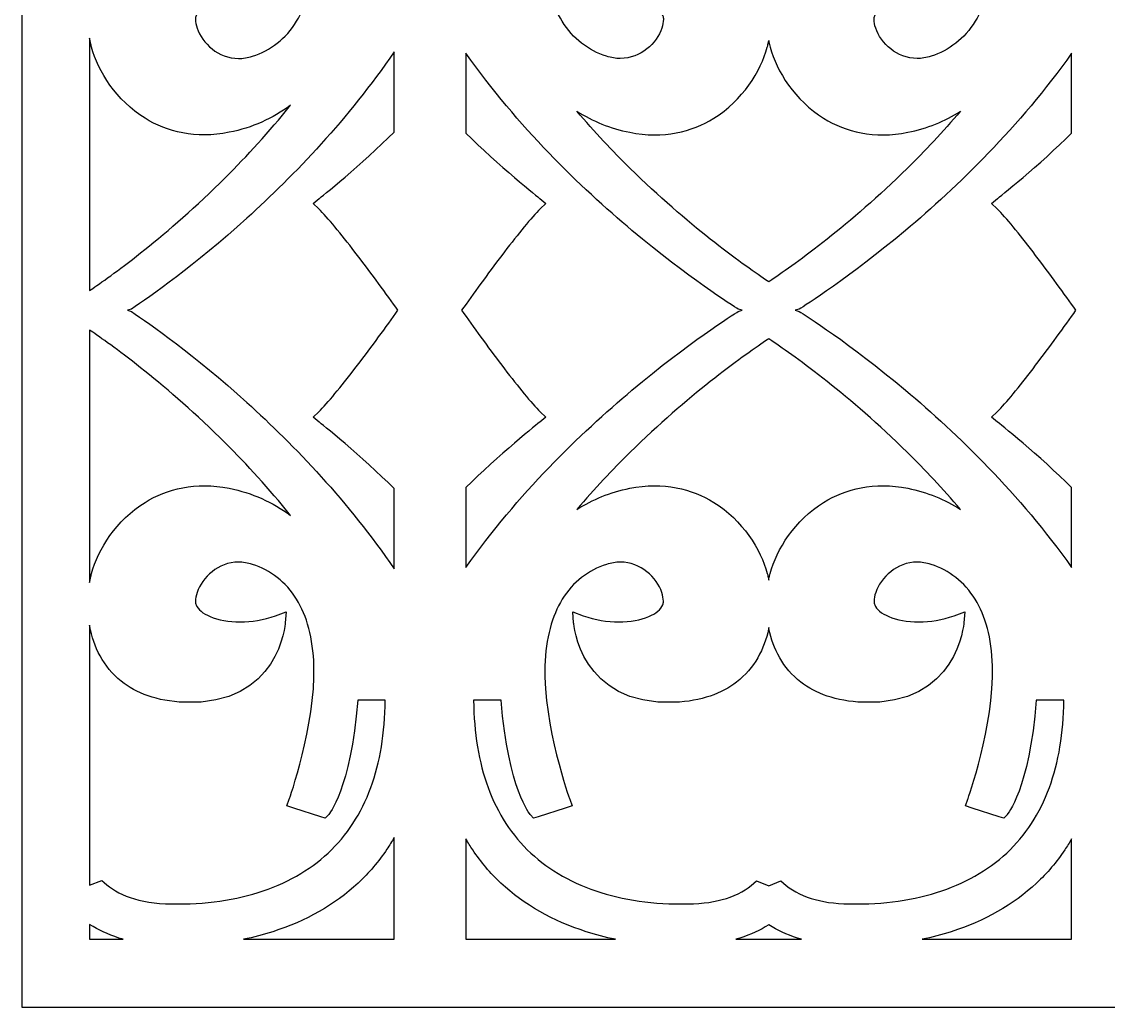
# Model space of a CAD drawing. Header units: centimetres. Extents: x -14.41 to -8.07, y -6.5 to 3.01.
# Drawn here: x -14.413 to -11.241, y -6.5 to -3.624 of the extents above; entities that cross this region are included whole.
import ezdxf

# ---------------------------------------------------------------- set-up
doc = ezdxf.new("R2010")
doc.units = ezdxf.units.CM
doc.header["$MEASUREMENT"] = 0
doc.layers.add('layer 1', color=7, linetype='Continuous')

msp = doc.modelspace()

# ---------------------------------------------------------------- linework, layer by layer
at = {"layer": 'layer 1', "color": 250}
for points, knots in [([(-14.41271, 3.01416), (-14.41271, 3.01416), (-8.07026, 3.01416), (-8.07026, 3.01416), (-8.07026, 3.01416), (-8.07026, 3.01416), (-8.07026, -6.49951), (-8.07026, -6.49951), (-8.07026, -6.49951), (-8.07026, -6.49951), (-14.41271, -6.49951), (-14.41271, -6.49951), (-14.41271, -6.49951), (-14.41271, -6.49951), (-14.41271, 3.01416), (-14.41271, 3.01416)], [0, 0, 0, 0, 0.2, 0.2, 0.2, 0.2, 0.4, 0.4, 0.4, 0.4, 0.6, 0.6, 0.6, 0.6, 1, 1, 1, 1]), ([(-14.21451, -2.78904), (-14.21451, -2.78904), (-14.17853, -2.80317), (-14.17853, -2.80317), (-14.17853, -2.80317), (-14.16089, -2.78557), (-14.13796, -2.76954), (-14.10815, -2.75744), (-14.10815, -2.75744), (-14.0777, -2.74507), (-14.03999, -2.73678), (-13.99327, -2.73495), (-13.99327, -2.73495), (-13.99327, -2.73495), (-13.99336, -2.73495), (-13.99336, -2.73495), (-13.99336, -2.73495), (-13.89478, -2.73123), (-13.80322, -2.74263), (-13.72261, -2.76789), (-13.72261, -2.76789), (-13.64262, -2.79296), (-13.57327, -2.8317), (-13.51847, -2.88287), (-13.51847, -2.88287), (-13.46332, -2.9343), (-13.42172, -2.99816), (-13.39386, -3.07395), (-13.39386, -3.07395), (-13.36679, -3.14761), (-13.35266, -3.23265), (-13.35162, -3.32861), (-13.35162, -3.32861), (-13.35162, -3.32861), (-13.43203, -3.32861), (-13.43203, -3.32861), (-13.43203, -3.32861), (-13.45276, -3.06745), (-13.51737, -2.99495), (-13.51756, -2.99473), (-13.51756, -2.99473), (-13.51756, -2.99473), (-13.52671, -2.98412), (-13.52671, -2.98412), (-13.52671, -2.98412), (-13.52671, -2.98412), (-13.54018, -2.98846), (-13.54018, -2.98846), (-13.54018, -2.98846), (-13.54018, -2.98846), (-13.61883, -3.01383), (-13.61883, -3.01383), (-13.61883, -3.01383), (-13.61883, -3.01383), (-13.63903, -3.02034), (-13.63903, -3.02034), (-13.63903, -3.02034), (-13.63903, -3.02034), (-13.6321, -3.03972), (-13.6321, -3.03972), (-13.6321, -3.03972), (-13.63188, -3.04034), (-13.55471, -3.25468), (-13.55986, -3.42871), (-13.55986, -3.42871), (-13.56228, -3.51034), (-13.58054, -3.57473), (-13.6103, -3.62309), (-13.6103, -3.62309), (-13.64189, -3.67441), (-13.6867, -3.70791), (-13.7393, -3.72491), (-13.7393, -3.72491), (-13.7534, -3.72947), (-13.76692, -3.73152), (-13.77974, -3.73152), (-13.77974, -3.73152), (-13.80972, -3.73152), (-13.83617, -3.72029), (-13.85699, -3.70374), (-13.85699, -3.70374), (-13.87816, -3.68689), (-13.89351, -3.66472), (-13.90092, -3.64316), (-13.90092, -3.64316), (-13.90404, -3.63411), (-13.90569, -3.6253), (-13.90569, -3.61724), (-13.90569, -3.61724), (-13.90569, -3.61358), (-13.90504, -3.61015), (-13.90381, -3.60698), (-13.90381, -3.60698), (-13.89866, -3.59367), (-13.88388, -3.58184), (-13.86287, -3.57291), (-13.86287, -3.57291), (-13.83934, -3.56291), (-13.8088, -3.55712), (-13.77507, -3.55712), (-13.77507, -3.55712), (-13.74209, -3.55712), (-13.70654, -3.56267), (-13.67197, -3.57523), (-13.67197, -3.57523), (-13.67197, -3.57523), (-13.64108, -3.58646), (-13.64108, -3.58646), (-13.64108, -3.58646), (-13.64108, -3.58646), (-13.6437, -3.55466), (-13.6437, -3.55466), (-13.6437, -3.55466), (-13.64376, -3.55396), (-13.66082, -3.31162), (-13.93794, -3.32264), (-13.93794, -3.32264), (-14.01878, -3.32582), (-14.07864, -3.34925), (-14.12208, -3.38394), (-14.12208, -3.38394), (-14.17521, -3.42635), (-14.20293, -3.48503), (-14.2141, -3.54406), (-14.2141, -3.54406), (-14.2141, -3.54406), (-14.21451, -3.54771), (-14.21451, -3.54771), (-14.21451, -3.54771), (-14.21451, -3.54771), (-14.21451, -2.78904), (-14.21451, -2.78904)], [0, 0, 0, 0, 0.0294118, 0.0294118, 0.0294118, 0.0294118, 0.0588235, 0.0588235, 0.0588235, 0.0588235, 0.0882353, 0.0882353, 0.0882353, 0.0882353, 0.1176471, 0.1176471, 0.1176471, 0.1176471, 0.1470588, 0.1470588, 0.1470588, 0.1470588, 0.1764706, 0.1764706, 0.1764706, 0.1764706, 0.2058824, 0.2058824, 0.2058824, 0.2058824, 0.2352941, 0.2352941, 0.2352941, 0.2352941, 0.2647059, 0.2647059, 0.2647059, 0.2647059, 0.2941176, 0.2941176, 0.2941176, 0.2941176, 0.3235294, 0.3235294, 0.3235294, 0.3235294, 0.3529412, 0.3529412, 0.3529412, 0.3529412, 0.3823529, 0.3823529, 0.3823529, 0.3823529, 0.4117647, 0.4117647, 0.4117647, 0.4117647, 0.4411765, 0.4411765, 0.4411765, 0.4411765, 0.4705882, 0.4705882, 0.4705882, 0.4705882, 0.5, 0.5, 0.5, 0.5, 0.5294118, 0.5294118, 0.5294118, 0.5294118, 0.5588235, 0.5588235, 0.5588235, 0.5588235, 0.5882353, 0.5882353, 0.5882353, 0.5882353, 0.6176471, 0.6176471, 0.6176471, 0.6176471, 0.6470588, 0.6470588, 0.6470588, 0.6470588, 0.6764706, 0.6764706, 0.6764706, 0.6764706, 0.7058824, 0.7058824, 0.7058824, 0.7058824, 0.7352941, 0.7352941, 0.7352941, 0.7352941, 0.7647059, 0.7647059, 0.7647059, 0.7647059, 0.7941176, 0.7941176, 0.7941176, 0.7941176, 0.8235294, 0.8235294, 0.8235294, 0.8235294, 0.8529412, 0.8529412, 0.8529412, 0.8529412, 0.8823529, 0.8823529, 0.8823529, 0.8823529, 0.9117647, 0.9117647, 0.9117647, 0.9117647, 0.9411765, 0.9411765, 0.9411765, 0.9411765, 1, 1, 1, 1]), ([(-12.19668, -2.80164), (-12.19668, -2.80164), (-12.23249, -2.78733), (-12.23249, -2.78733), (-12.23249, -2.78733), (-12.23249, -2.78733), (-12.2683, -2.80164), (-12.2683, -2.80164), (-12.2683, -2.80164), (-12.28731, -2.7831), (-12.31228, -2.76642), (-12.34507, -2.75435), (-12.34507, -2.75435), (-12.374, -2.7437), (-12.40913, -2.73662), (-12.45178, -2.73495), (-12.45178, -2.73495), (-12.45178, -2.73495), (-12.4517, -2.73495), (-12.4517, -2.73495), (-12.4517, -2.73495), (-12.55027, -2.73123), (-12.64184, -2.74262), (-12.72251, -2.76789), (-12.72251, -2.76789), (-12.80258, -2.79296), (-12.87205, -2.8317), (-12.92703, -2.88287), (-12.92703, -2.88287), (-12.98213, -2.93433), (-13.02374, -2.99824), (-13.05162, -3.0741), (-13.05162, -3.0741), (-13.07868, -3.14773), (-13.09284, -3.23272), (-13.09388, -3.32861), (-13.09388, -3.32861), (-13.09388, -3.32861), (-13.01348, -3.32861), (-13.01348, -3.32861), (-13.01348, -3.32861), (-12.99278, -3.06742), (-12.92813, -2.99495), (-12.92794, -2.99473), (-12.92794, -2.99473), (-12.92794, -2.99473), (-12.91879, -2.98412), (-12.91879, -2.98412), (-12.91879, -2.98412), (-12.91879, -2.98412), (-12.90532, -2.98846), (-12.90532, -2.98846), (-12.90532, -2.98846), (-12.90532, -2.98846), (-12.82667, -3.01383), (-12.82667, -3.01383), (-12.82667, -3.01383), (-12.82667, -3.01383), (-12.80647, -3.02034), (-12.80647, -3.02034), (-12.80647, -3.02034), (-12.80647, -3.02034), (-12.8134, -3.03972), (-12.8134, -3.03972), (-12.8134, -3.03972), (-12.81362, -3.04034), (-12.89079, -3.25468), (-12.88564, -3.42871), (-12.88564, -3.42871), (-12.88322, -3.51034), (-12.86496, -3.57473), (-12.8352, -3.62309), (-12.8352, -3.62309), (-12.80361, -3.67441), (-12.7588, -3.70791), (-12.7062, -3.72491), (-12.7062, -3.72491), (-12.69211, -3.72947), (-12.67859, -3.73152), (-12.66579, -3.73152), (-12.66579, -3.73152), (-12.63583, -3.73152), (-12.60939, -3.7203), (-12.58858, -3.70375), (-12.58858, -3.70375), (-12.56741, -3.68691), (-12.55206, -3.66474), (-12.54465, -3.64318), (-12.54465, -3.64318), (-12.54153, -3.63411), (-12.53988, -3.6253), (-12.53988, -3.61724), (-12.53988, -3.61724), (-12.53988, -3.61358), (-12.54053, -3.61015), (-12.54175, -3.60698), (-12.54175, -3.60698), (-12.5469, -3.59367), (-12.56169, -3.58184), (-12.58269, -3.57291), (-12.58269, -3.57291), (-12.60623, -3.56291), (-12.63676, -3.55712), (-12.67049, -3.55712), (-12.67049, -3.55712), (-12.70347, -3.55712), (-12.73903, -3.56267), (-12.77359, -3.57523), (-12.77359, -3.57523), (-12.77359, -3.57523), (-12.80448, -3.58646), (-12.80448, -3.58646), (-12.80448, -3.58646), (-12.80448, -3.58646), (-12.80186, -3.55466), (-12.80186, -3.55466), (-12.80186, -3.55466), (-12.8018, -3.55396), (-12.78475, -3.31162), (-12.50756, -3.32264), (-12.50756, -3.32264), (-12.42838, -3.32576), (-12.36934, -3.34824), (-12.32618, -3.38168), (-12.32618, -3.38168), (-12.27366, -3.42235), (-12.2453, -3.47882), (-12.23298, -3.5363), (-12.23298, -3.5363), (-12.23298, -3.5363), (-12.23249, -3.54044), (-12.23249, -3.54044), (-12.23249, -3.54044), (-12.23249, -3.54044), (-12.232, -3.5363), (-12.232, -3.5363), (-12.232, -3.5363), (-12.21968, -3.47882), (-12.19132, -3.42235), (-12.13881, -3.38168), (-12.13881, -3.38168), (-12.09564, -3.34824), (-12.03661, -3.32576), (-11.95742, -3.32264), (-11.95742, -3.32264), (-11.68023, -3.31162), (-11.66318, -3.55396), (-11.66312, -3.55466), (-11.66312, -3.55466), (-11.66312, -3.55466), (-11.6605, -3.58646), (-11.6605, -3.58646), (-11.6605, -3.58646), (-11.6605, -3.58646), (-11.6914, -3.57523), (-11.6914, -3.57523), (-11.6914, -3.57523), (-11.72596, -3.56267), (-11.76152, -3.55712), (-11.79449, -3.55712), (-11.79449, -3.55712), (-11.82822, -3.55712), (-11.85876, -3.56291), (-11.88229, -3.57291), (-11.88229, -3.57291), (-11.9033, -3.58184), (-11.91808, -3.59367), (-11.92323, -3.60698), (-11.92323, -3.60698), (-11.92446, -3.61015), (-11.92511, -3.61358), (-11.92511, -3.61724), (-11.92511, -3.61724), (-11.92511, -3.6253), (-11.92346, -3.63411), (-11.92034, -3.64318), (-11.92034, -3.64318), (-11.91292, -3.66474), (-11.89757, -3.68691), (-11.87641, -3.70375), (-11.87641, -3.70375), (-11.8556, -3.7203), (-11.82916, -3.73152), (-11.7992, -3.73152), (-11.7992, -3.73152), (-11.78639, -3.73152), (-11.77287, -3.72947), (-11.75878, -3.72491), (-11.75878, -3.72491), (-11.70618, -3.70791), (-11.66138, -3.67441), (-11.62979, -3.62309), (-11.62979, -3.62309), (-11.60002, -3.57473), (-11.58176, -3.51034), (-11.57935, -3.42871), (-11.57935, -3.42871), (-11.5742, -3.25468), (-11.65137, -3.04034), (-11.65159, -3.03972), (-11.65159, -3.03972), (-11.65159, -3.03972), (-11.65851, -3.02034), (-11.65851, -3.02034), (-11.65851, -3.02034), (-11.65851, -3.02034), (-11.63831, -3.01383), (-11.63831, -3.01383), (-11.63831, -3.01383), (-11.63831, -3.01383), (-11.55966, -2.98846), (-11.55966, -2.98846), (-11.55966, -2.98846), (-11.55966, -2.98846), (-11.5462, -2.98412), (-11.5462, -2.98412), (-11.5462, -2.98412), (-11.5462, -2.98412), (-11.53705, -2.99473), (-11.53705, -2.99473), (-11.53705, -2.99473), (-11.53686, -2.99495), (-11.4722, -3.06742), (-11.45151, -3.32861), (-11.45151, -3.32861), (-11.45151, -3.32861), (-11.3711, -3.32861), (-11.3711, -3.32861), (-11.3711, -3.32861), (-11.37214, -3.23272), (-11.3863, -3.14773), (-11.41336, -3.0741), (-11.41336, -3.0741), (-11.44124, -2.99824), (-11.48286, -2.93433), (-11.53795, -2.88287), (-11.53795, -2.88287), (-11.59293, -2.8317), (-11.6624, -2.79296), (-11.74248, -2.76789), (-11.74248, -2.76789), (-11.82314, -2.74262), (-11.91472, -2.73123), (-12.01328, -2.73495), (-12.01328, -2.73495), (-12.01328, -2.73495), (-12.0132, -2.73495), (-12.0132, -2.73495), (-12.0132, -2.73495), (-12.05585, -2.73662), (-12.09098, -2.7437), (-12.11992, -2.75435), (-12.11992, -2.75435), (-12.1527, -2.76642), (-12.17767, -2.7831), (-12.19668, -2.80164)], [0, 0, 0, 0, 0.0153846, 0.0153846, 0.0153846, 0.0153846, 0.0307692, 0.0307692, 0.0307692, 0.0307692, 0.0461538, 0.0461538, 0.0461538, 0.0461538, 0.0615385, 0.0615385, 0.0615385, 0.0615385, 0.0769231, 0.0769231, 0.0769231, 0.0769231, 0.0923077, 0.0923077, 0.0923077, 0.0923077, 0.1076923, 0.1076923, 0.1076923, 0.1076923, 0.1230769, 0.1230769, 0.1230769, 0.1230769, 0.1384615, 0.1384615, 0.1384615, 0.1384615, 0.1538462, 0.1538462, 0.1538462, 0.1538462, 0.1692308, 0.1692308, 0.1692308, 0.1692308, 0.1846154, 0.1846154, 0.1846154, 0.1846154, 0.2, 0.2, 0.2, 0.2, 0.2153846, 0.2153846, 0.2153846, 0.2153846, 0.2307692, 0.2307692, 0.2307692, 0.2307692, 0.2461538, 0.2461538, 0.2461538, 0.2461538, 0.2615385, 0.2615385, 0.2615385, 0.2615385, 0.2769231, 0.2769231, 0.2769231, 0.2769231, 0.2923077, 0.2923077, 0.2923077, 0.2923077, 0.3076923, 0.3076923, 0.3076923, 0.3076923, 0.3230769, 0.3230769, 0.3230769, 0.3230769, 0.3384615, 0.3384615, 0.3384615, 0.3384615, 0.3538462, 0.3538462, 0.3538462, 0.3538462, 0.3692308, 0.3692308, 0.3692308, 0.3692308, 0.3846154, 0.3846154, 0.3846154, 0.3846154, 0.4, 0.4, 0.4, 0.4, 0.4153846, 0.4153846, 0.4153846, 0.4153846, 0.4307692, 0.4307692, 0.4307692, 0.4307692, 0.4461538, 0.4461538, 0.4461538, 0.4461538, 0.4615385, 0.4615385, 0.4615385, 0.4615385, 0.4769231, 0.4769231, 0.4769231, 0.4769231, 0.4923077, 0.4923077, 0.4923077, 0.4923077, 0.5076923, 0.5076923, 0.5076923, 0.5076923, 0.5230769, 0.5230769, 0.5230769, 0.5230769, 0.5384615, 0.5384615, 0.5384615, 0.5384615, 0.5538462, 0.5538462, 0.5538462, 0.5538462, 0.5692308, 0.5692308, 0.5692308, 0.5692308, 0.5846154, 0.5846154, 0.5846154, 0.5846154, 0.6, 0.6, 0.6, 0.6, 0.6153846, 0.6153846, 0.6153846, 0.6153846, 0.6307692, 0.6307692, 0.6307692, 0.6307692, 0.6461538, 0.6461538, 0.6461538, 0.6461538, 0.6615385, 0.6615385, 0.6615385, 0.6615385, 0.6769231, 0.6769231, 0.6769231, 0.6769231, 0.6923077, 0.6923077, 0.6923077, 0.6923077, 0.7076923, 0.7076923, 0.7076923, 0.7076923, 0.7230769, 0.7230769, 0.7230769, 0.7230769, 0.7384615, 0.7384615, 0.7384615, 0.7384615, 0.7538462, 0.7538462, 0.7538462, 0.7538462, 0.7692308, 0.7692308, 0.7692308, 0.7692308, 0.7846154, 0.7846154, 0.7846154, 0.7846154, 0.8, 0.8, 0.8, 0.8, 0.8153846, 0.8153846, 0.8153846, 0.8153846, 0.8307692, 0.8307692, 0.8307692, 0.8307692, 0.8461538, 0.8461538, 0.8461538, 0.8461538, 0.8615385, 0.8615385, 0.8615385, 0.8615385, 0.8769231, 0.8769231, 0.8769231, 0.8769231, 0.8923077, 0.8923077, 0.8923077, 0.8923077, 0.9076923, 0.9076923, 0.9076923, 0.9076923, 0.9230769, 0.9230769, 0.9230769, 0.9230769, 0.9384615, 0.9384615, 0.9384615, 0.9384615, 0.9538462, 0.9538462, 0.9538462, 0.9538462, 0.9692308, 0.9692308, 0.9692308, 0.9692308, 1, 1, 1, 1]), ([(-14.21451, -3.67185), (-14.21451, -3.67185), (-14.2141, -3.67543), (-14.2141, -3.67543), (-14.2141, -3.67543), (-14.21314, -3.68055), (-14.21235, -3.68445), (-14.21174, -3.68715), (-14.21174, -3.68715), (-14.21104, -3.69024), (-14.21009, -3.69403), (-14.20889, -3.6985), (-14.20889, -3.6985), (-14.18994, -3.76893), (-14.1366, -3.85375), (-14.05272, -3.90568), (-14.05272, -3.90568), (-13.98817, -3.94565), (-13.90572, -3.96642), (-13.80715, -3.94688), (-13.80715, -3.94688), (-13.74024, -3.93362), (-13.68013, -3.90655), (-13.62851, -3.86805), (-13.62851, -3.86805), (-13.6907, -3.94569), (-13.75542, -4.01629), (-13.81838, -4.07909), (-13.81838, -4.07909), (-13.98831, -4.2486), (-14.14538, -4.36122), (-14.20558, -4.40218), (-14.20558, -4.40218), (-14.20558, -4.40218), (-14.21451, -4.40827), (-14.21451, -4.40827), (-14.21451, -4.40827), (-14.21451, -4.40827), (-14.21451, -3.67185), (-14.21451, -3.67185)], [0, 0, 0, 0, 0.0909091, 0.0909091, 0.0909091, 0.0909091, 0.1818182, 0.1818182, 0.1818182, 0.1818182, 0.2727273, 0.2727273, 0.2727273, 0.2727273, 0.3636364, 0.3636364, 0.3636364, 0.3636364, 0.4545455, 0.4545455, 0.4545455, 0.4545455, 0.5454545, 0.5454545, 0.5454545, 0.5454545, 0.6363636, 0.6363636, 0.6363636, 0.6363636, 0.7272727, 0.7272727, 0.7272727, 0.7272727, 0.8181818, 0.8181818, 0.8181818, 0.8181818, 1, 1, 1, 1]), ([(-12.23249, -4.38315), (-12.23249, -4.38315), (-12.22348, -4.37708), (-12.22348, -4.37708), (-12.22348, -4.37708), (-12.15284, -4.32953), (-11.99537, -4.21683), (-11.82815, -4.05213), (-11.82815, -4.05213), (-11.77657, -4.00133), (-11.72405, -3.94558), (-11.67285, -3.88527), (-11.67285, -3.88527), (-11.71858, -3.91468), (-11.77017, -3.93569), (-11.82663, -3.94688), (-11.82663, -3.94688), (-11.92534, -3.96641), (-12.00777, -3.94566), (-12.07227, -3.90572), (-12.07227, -3.90572), (-12.15615, -3.85378), (-12.20936, -3.76895), (-12.22831, -3.6985), (-12.22831, -3.6985), (-12.22912, -3.69549), (-12.22976, -3.69297), (-12.23027, -3.69087), (-12.23027, -3.69087), (-12.23072, -3.68898), (-12.2313, -3.68638), (-12.232, -3.68309), (-12.232, -3.68309), (-12.232, -3.68309), (-12.23249, -3.67904), (-12.23249, -3.67904), (-12.23249, -3.67904), (-12.23249, -3.67904), (-12.23298, -3.68309), (-12.23298, -3.68309), (-12.23298, -3.68309), (-12.23368, -3.68638), (-12.23427, -3.68898), (-12.23472, -3.69087), (-12.23472, -3.69087), (-12.23522, -3.69297), (-12.23587, -3.69549), (-12.23668, -3.6985), (-12.23668, -3.6985), (-12.25563, -3.76895), (-12.30884, -3.85378), (-12.39271, -3.90572), (-12.39271, -3.90572), (-12.45721, -3.94566), (-12.53964, -3.96641), (-12.63835, -3.94688), (-12.63835, -3.94688), (-12.69481, -3.93569), (-12.74641, -3.91468), (-12.79213, -3.88527), (-12.79213, -3.88527), (-12.74093, -3.94558), (-12.68842, -4.00133), (-12.63684, -4.05213), (-12.63684, -4.05213), (-12.46962, -4.21683), (-12.31215, -4.32953), (-12.24151, -4.37708), (-12.24151, -4.37708), (-12.24151, -4.37708), (-12.23249, -4.38315), (-12.23249, -4.38315)], [0, 0, 0, 0, 0.0526316, 0.0526316, 0.0526316, 0.0526316, 0.1052632, 0.1052632, 0.1052632, 0.1052632, 0.1578947, 0.1578947, 0.1578947, 0.1578947, 0.2105263, 0.2105263, 0.2105263, 0.2105263, 0.2631579, 0.2631579, 0.2631579, 0.2631579, 0.3157895, 0.3157895, 0.3157895, 0.3157895, 0.3684211, 0.3684211, 0.3684211, 0.3684211, 0.4210526, 0.4210526, 0.4210526, 0.4210526, 0.4736842, 0.4736842, 0.4736842, 0.4736842, 0.5263158, 0.5263158, 0.5263158, 0.5263158, 0.5789474, 0.5789474, 0.5789474, 0.5789474, 0.6315789, 0.6315789, 0.6315789, 0.6315789, 0.6842105, 0.6842105, 0.6842105, 0.6842105, 0.7368421, 0.7368421, 0.7368421, 0.7368421, 0.7894737, 0.7894737, 0.7894737, 0.7894737, 0.8421053, 0.8421053, 0.8421053, 0.8421053, 0.8947368, 0.8947368, 0.8947368, 0.8947368, 1, 1, 1, 1]), ([(-14.10393, -4.46622), (-14.10393, -4.46622), (-14.09205, -4.46256), (-14.09205, -4.46256), (-14.09205, -4.46256), (-14.03926, -4.42711), (-13.90815, -4.33518), (-13.75545, -4.19714), (-13.75545, -4.19714), (-13.61636, -4.07141), (-13.45908, -3.90722), (-13.32602, -3.71209), (-13.32602, -3.71209), (-13.32602, -3.71209), (-13.32602, -3.94615), (-13.32602, -3.94615), (-13.32602, -3.94615), (-13.41675, -4.03795), (-13.54401, -4.13984), (-13.54439, -4.14014), (-13.54439, -4.14014), (-13.54439, -4.14014), (-13.56188, -4.1542), (-13.56188, -4.1542), (-13.56188, -4.1542), (-13.56188, -4.1542), (-13.54602, -4.16992), (-13.54602, -4.16992), (-13.54602, -4.16992), (-13.51947, -4.19625), (-13.48107, -4.24327), (-13.4404, -4.29607), (-13.4404, -4.29607), (-13.39947, -4.34921), (-13.35649, -4.40793), (-13.32088, -4.45748), (-13.32088, -4.45748), (-13.32088, -4.45748), (-13.3146, -4.46622), (-13.3146, -4.46622), (-13.3146, -4.46622), (-13.3146, -4.46622), (-13.32088, -4.47496), (-13.32088, -4.47496), (-13.32088, -4.47496), (-13.35649, -4.52451), (-13.39947, -4.58323), (-13.4404, -4.63636), (-13.4404, -4.63636), (-13.48107, -4.68917), (-13.51947, -4.73618), (-13.54602, -4.76251), (-13.54602, -4.76251), (-13.54602, -4.76251), (-13.56188, -4.77824), (-13.56188, -4.77824), (-13.56188, -4.77824), (-13.56188, -4.77824), (-13.54439, -4.79229), (-13.54439, -4.79229), (-13.54439, -4.79229), (-13.54401, -4.79259), (-13.41675, -4.89448), (-13.32602, -4.98628), (-13.32602, -4.98628), (-13.32602, -4.98628), (-13.32602, -5.22034), (-13.32602, -5.22034), (-13.32602, -5.22034), (-13.45908, -5.02521), (-13.61636, -4.86103), (-13.75545, -4.73529), (-13.75545, -4.73529), (-13.90815, -4.59725), (-14.03926, -4.50532), (-14.09205, -4.46987), (-14.09205, -4.46987), (-14.09205, -4.46987), (-14.10393, -4.46622), (-14.10393, -4.46622)], [0, 0, 0, 0, 0.047619, 0.047619, 0.047619, 0.047619, 0.0952381, 0.0952381, 0.0952381, 0.0952381, 0.1428571, 0.1428571, 0.1428571, 0.1428571, 0.1904762, 0.1904762, 0.1904762, 0.1904762, 0.2380952, 0.2380952, 0.2380952, 0.2380952, 0.2857143, 0.2857143, 0.2857143, 0.2857143, 0.3333333, 0.3333333, 0.3333333, 0.3333333, 0.3809524, 0.3809524, 0.3809524, 0.3809524, 0.4285714, 0.4285714, 0.4285714, 0.4285714, 0.4761905, 0.4761905, 0.4761905, 0.4761905, 0.5238095, 0.5238095, 0.5238095, 0.5238095, 0.5714286, 0.5714286, 0.5714286, 0.5714286, 0.6190476, 0.6190476, 0.6190476, 0.6190476, 0.6666667, 0.6666667, 0.6666667, 0.6666667, 0.7142857, 0.7142857, 0.7142857, 0.7142857, 0.7619048, 0.7619048, 0.7619048, 0.7619048, 0.8095238, 0.8095238, 0.8095238, 0.8095238, 0.8571429, 0.8571429, 0.8571429, 0.8571429, 0.9047619, 0.9047619, 0.9047619, 0.9047619, 1, 1, 1, 1]), ([(-13.1291, -4.46622), (-13.1291, -4.46622), (-13.12278, -4.4574), (-13.12278, -4.4574), (-13.12278, -4.4574), (-13.08722, -4.40775), (-13.04453, -4.34893), (-13.00393, -4.2958), (-13.00393, -4.2958), (-12.96369, -4.24314), (-12.92566, -4.19626), (-12.89912, -4.17), (-12.89912, -4.17), (-12.89912, -4.17), (-12.88313, -4.15419), (-12.88313, -4.15419), (-12.88313, -4.15419), (-12.88313, -4.15419), (-12.90067, -4.14014), (-12.90067, -4.14014), (-12.90067, -4.14014), (-12.90104, -4.13984), (-13.02629, -4.03979), (-13.11644, -3.94898), (-13.11644, -3.94898), (-13.11644, -3.94898), (-13.11644, -3.71616), (-13.11644, -3.71616), (-13.11644, -3.71616), (-12.96474, -3.93004), (-12.7832, -4.10583), (-12.63175, -4.23309), (-12.63175, -4.23309), (-12.4672, -4.37137), (-12.33803, -4.4525), (-12.3213, -4.46296), (-12.3213, -4.46296), (-12.3213, -4.46296), (-12.30999, -4.46622), (-12.30999, -4.46622), (-12.30999, -4.46622), (-12.30999, -4.46622), (-12.3213, -4.46947), (-12.3213, -4.46947), (-12.3213, -4.46947), (-12.33803, -4.47994), (-12.4672, -4.56107), (-12.63175, -4.69934), (-12.63175, -4.69934), (-12.7832, -4.82661), (-12.96474, -5.00239), (-13.11644, -5.21627), (-13.11644, -5.21627), (-13.11644, -5.21627), (-13.11644, -4.98345), (-13.11644, -4.98345), (-13.11644, -4.98345), (-13.02629, -4.89265), (-12.90104, -4.79259), (-12.90067, -4.79229), (-12.90067, -4.79229), (-12.90067, -4.79229), (-12.88313, -4.77824), (-12.88313, -4.77824), (-12.88313, -4.77824), (-12.88313, -4.77824), (-12.89912, -4.76243), (-12.89912, -4.76243), (-12.89912, -4.76243), (-12.92566, -4.73618), (-12.96369, -4.68929), (-13.00393, -4.63663), (-13.00393, -4.63663), (-13.04453, -4.58351), (-13.08722, -4.52468), (-13.12278, -4.47503), (-13.12278, -4.47503), (-13.12278, -4.47503), (-13.1291, -4.46622), (-13.1291, -4.46622)], [0, 0, 0, 0, 0.047619, 0.047619, 0.047619, 0.047619, 0.0952381, 0.0952381, 0.0952381, 0.0952381, 0.1428571, 0.1428571, 0.1428571, 0.1428571, 0.1904762, 0.1904762, 0.1904762, 0.1904762, 0.2380952, 0.2380952, 0.2380952, 0.2380952, 0.2857143, 0.2857143, 0.2857143, 0.2857143, 0.3333333, 0.3333333, 0.3333333, 0.3333333, 0.3809524, 0.3809524, 0.3809524, 0.3809524, 0.4285714, 0.4285714, 0.4285714, 0.4285714, 0.4761905, 0.4761905, 0.4761905, 0.4761905, 0.5238095, 0.5238095, 0.5238095, 0.5238095, 0.5714286, 0.5714286, 0.5714286, 0.5714286, 0.6190476, 0.6190476, 0.6190476, 0.6190476, 0.6666667, 0.6666667, 0.6666667, 0.6666667, 0.7142857, 0.7142857, 0.7142857, 0.7142857, 0.7619048, 0.7619048, 0.7619048, 0.7619048, 0.8095238, 0.8095238, 0.8095238, 0.8095238, 0.8571429, 0.8571429, 0.8571429, 0.8571429, 0.9047619, 0.9047619, 0.9047619, 0.9047619, 1, 1, 1, 1]), ([(-12.15499, -4.46622), (-12.15499, -4.46622), (-12.14369, -4.46296), (-12.14369, -4.46296), (-12.14369, -4.46296), (-12.12695, -4.4525), (-11.99778, -4.37137), (-11.83324, -4.23309), (-11.83324, -4.23309), (-11.68178, -4.10583), (-11.50025, -3.93004), (-11.34854, -3.71616), (-11.34854, -3.71616), (-11.34854, -3.71616), (-11.34854, -3.94898), (-11.34854, -3.94898), (-11.34854, -3.94898), (-11.4387, -4.03979), (-11.56394, -4.13984), (-11.56431, -4.14014), (-11.56431, -4.14014), (-11.56431, -4.14014), (-11.58186, -4.15419), (-11.58186, -4.15419), (-11.58186, -4.15419), (-11.58186, -4.15419), (-11.56587, -4.17), (-11.56587, -4.17), (-11.56587, -4.17), (-11.53933, -4.19626), (-11.5013, -4.24314), (-11.46106, -4.2958), (-11.46106, -4.2958), (-11.42046, -4.34893), (-11.37776, -4.40775), (-11.3422, -4.4574), (-11.3422, -4.4574), (-11.3422, -4.4574), (-11.33589, -4.46622), (-11.33589, -4.46622), (-11.33589, -4.46622), (-11.33589, -4.46622), (-11.3422, -4.47503), (-11.3422, -4.47503), (-11.3422, -4.47503), (-11.37776, -4.52468), (-11.42046, -4.58351), (-11.46106, -4.63663), (-11.46106, -4.63663), (-11.5013, -4.68929), (-11.53933, -4.73618), (-11.56587, -4.76243), (-11.56587, -4.76243), (-11.56587, -4.76243), (-11.58186, -4.77824), (-11.58186, -4.77824), (-11.58186, -4.77824), (-11.58186, -4.77824), (-11.56431, -4.79229), (-11.56431, -4.79229), (-11.56431, -4.79229), (-11.56394, -4.79259), (-11.4387, -4.89265), (-11.34854, -4.98345), (-11.34854, -4.98345), (-11.34854, -4.98345), (-11.34854, -5.21627), (-11.34854, -5.21627), (-11.34854, -5.21627), (-11.50025, -5.00239), (-11.68178, -4.82661), (-11.83324, -4.69934), (-11.83324, -4.69934), (-11.99778, -4.56107), (-12.12695, -4.47994), (-12.14369, -4.46947), (-12.14369, -4.46947), (-12.14369, -4.46947), (-12.15499, -4.46622), (-12.15499, -4.46622)], [0, 0, 0, 0, 0.047619, 0.047619, 0.047619, 0.047619, 0.0952381, 0.0952381, 0.0952381, 0.0952381, 0.1428571, 0.1428571, 0.1428571, 0.1428571, 0.1904762, 0.1904762, 0.1904762, 0.1904762, 0.2380952, 0.2380952, 0.2380952, 0.2380952, 0.2857143, 0.2857143, 0.2857143, 0.2857143, 0.3333333, 0.3333333, 0.3333333, 0.3333333, 0.3809524, 0.3809524, 0.3809524, 0.3809524, 0.4285714, 0.4285714, 0.4285714, 0.4285714, 0.4761905, 0.4761905, 0.4761905, 0.4761905, 0.5238095, 0.5238095, 0.5238095, 0.5238095, 0.5714286, 0.5714286, 0.5714286, 0.5714286, 0.6190476, 0.6190476, 0.6190476, 0.6190476, 0.6666667, 0.6666667, 0.6666667, 0.6666667, 0.7142857, 0.7142857, 0.7142857, 0.7142857, 0.7619048, 0.7619048, 0.7619048, 0.7619048, 0.8095238, 0.8095238, 0.8095238, 0.8095238, 0.8571429, 0.8571429, 0.8571429, 0.8571429, 0.9047619, 0.9047619, 0.9047619, 0.9047619, 1, 1, 1, 1]), ([(-14.21451, -4.52417), (-14.21451, -4.52417), (-14.20558, -4.53025), (-14.20558, -4.53025), (-14.20558, -4.53025), (-14.14538, -4.57121), (-13.98831, -4.68383), (-13.81838, -4.85334), (-13.81838, -4.85334), (-13.75542, -4.91615), (-13.6907, -4.98674), (-13.62851, -5.06438), (-13.62851, -5.06438), (-13.68013, -5.02588), (-13.74024, -4.99882), (-13.80715, -4.98555), (-13.80715, -4.98555), (-13.90572, -4.96601), (-13.98817, -4.98678), (-14.05272, -5.02675), (-14.05272, -5.02675), (-14.1366, -5.07869), (-14.18994, -5.1635), (-14.20889, -5.23393), (-14.20889, -5.23393), (-14.21009, -5.2384), (-14.21104, -5.24219), (-14.21174, -5.24528), (-14.21174, -5.24528), (-14.21235, -5.24798), (-14.21314, -5.25188), (-14.2141, -5.257), (-14.2141, -5.257), (-14.2141, -5.257), (-14.21451, -5.26058), (-14.21451, -5.26058), (-14.21451, -5.26058), (-14.21451, -5.26058), (-14.21451, -4.52417), (-14.21451, -4.52417)], [0, 0, 0, 0, 0.0909091, 0.0909091, 0.0909091, 0.0909091, 0.1818182, 0.1818182, 0.1818182, 0.1818182, 0.2727273, 0.2727273, 0.2727273, 0.2727273, 0.3636364, 0.3636364, 0.3636364, 0.3636364, 0.4545455, 0.4545455, 0.4545455, 0.4545455, 0.5454545, 0.5454545, 0.5454545, 0.5454545, 0.6363636, 0.6363636, 0.6363636, 0.6363636, 0.7272727, 0.7272727, 0.7272727, 0.7272727, 0.8181818, 0.8181818, 0.8181818, 0.8181818, 1, 1, 1, 1]), ([(-12.23249, -4.54929), (-12.23249, -4.54929), (-12.22348, -4.55535), (-12.22348, -4.55535), (-12.22348, -4.55535), (-12.15284, -4.6029), (-11.99537, -4.7156), (-11.82815, -4.8803), (-11.82815, -4.8803), (-11.77657, -4.9311), (-11.72405, -4.98685), (-11.67285, -5.04716), (-11.67285, -5.04716), (-11.71858, -5.01775), (-11.77017, -4.99674), (-11.82663, -4.98555), (-11.82663, -4.98555), (-11.92534, -4.96602), (-12.00777, -4.98678), (-12.07227, -5.02672), (-12.07227, -5.02672), (-12.15615, -5.07865), (-12.20936, -5.16349), (-12.22831, -5.23393), (-12.22831, -5.23393), (-12.22912, -5.23694), (-12.22976, -5.23946), (-12.23027, -5.24156), (-12.23027, -5.24156), (-12.23072, -5.24345), (-12.2313, -5.24606), (-12.232, -5.24934), (-12.232, -5.24934), (-12.232, -5.24934), (-12.23249, -5.25339), (-12.23249, -5.25339), (-12.23249, -5.25339), (-12.23249, -5.25339), (-12.23298, -5.24934), (-12.23298, -5.24934), (-12.23298, -5.24934), (-12.23368, -5.24606), (-12.23427, -5.24345), (-12.23472, -5.24156), (-12.23472, -5.24156), (-12.23522, -5.23946), (-12.23587, -5.23694), (-12.23668, -5.23393), (-12.23668, -5.23393), (-12.25563, -5.16349), (-12.30884, -5.07865), (-12.39271, -5.02672), (-12.39271, -5.02672), (-12.45721, -4.98678), (-12.53964, -4.96602), (-12.63835, -4.98555), (-12.63835, -4.98555), (-12.69481, -4.99674), (-12.74641, -5.01775), (-12.79213, -5.04716), (-12.79213, -5.04716), (-12.74093, -4.98685), (-12.68842, -4.9311), (-12.63684, -4.8803), (-12.63684, -4.8803), (-12.46962, -4.7156), (-12.31215, -4.6029), (-12.24151, -4.55535), (-12.24151, -4.55535), (-12.24151, -4.55535), (-12.23249, -4.54929), (-12.23249, -4.54929)], [0, 0, 0, 0, 0.0526316, 0.0526316, 0.0526316, 0.0526316, 0.1052632, 0.1052632, 0.1052632, 0.1052632, 0.1578947, 0.1578947, 0.1578947, 0.1578947, 0.2105263, 0.2105263, 0.2105263, 0.2105263, 0.2631579, 0.2631579, 0.2631579, 0.2631579, 0.3157895, 0.3157895, 0.3157895, 0.3157895, 0.3684211, 0.3684211, 0.3684211, 0.3684211, 0.4210526, 0.4210526, 0.4210526, 0.4210526, 0.4736842, 0.4736842, 0.4736842, 0.4736842, 0.5263158, 0.5263158, 0.5263158, 0.5263158, 0.5789474, 0.5789474, 0.5789474, 0.5789474, 0.6315789, 0.6315789, 0.6315789, 0.6315789, 0.6842105, 0.6842105, 0.6842105, 0.6842105, 0.7368421, 0.7368421, 0.7368421, 0.7368421, 0.7894737, 0.7894737, 0.7894737, 0.7894737, 0.8421053, 0.8421053, 0.8421053, 0.8421053, 0.8947368, 0.8947368, 0.8947368, 0.8947368, 1, 1, 1, 1]), ([(-14.21451, -5.38473), (-14.21451, -5.38473), (-14.2141, -5.38838), (-14.2141, -5.38838), (-14.2141, -5.38838), (-14.20293, -5.4474), (-14.17521, -5.50608), (-14.12208, -5.5485), (-14.12208, -5.5485), (-14.07864, -5.58319), (-14.01878, -5.60661), (-13.93794, -5.6098), (-13.93794, -5.6098), (-13.66082, -5.62081), (-13.64376, -5.37847), (-13.6437, -5.37777), (-13.6437, -5.37777), (-13.6437, -5.37777), (-13.64108, -5.34597), (-13.64108, -5.34597), (-13.64108, -5.34597), (-13.64108, -5.34597), (-13.67197, -5.3572), (-13.67197, -5.3572), (-13.67197, -5.3572), (-13.70654, -5.36976), (-13.74209, -5.37531), (-13.77507, -5.37531), (-13.77507, -5.37531), (-13.8088, -5.37531), (-13.83934, -5.36952), (-13.86287, -5.35952), (-13.86287, -5.35952), (-13.88388, -5.35059), (-13.89866, -5.33876), (-13.90381, -5.32546), (-13.90381, -5.32546), (-13.90504, -5.32228), (-13.90569, -5.31885), (-13.90569, -5.31519), (-13.90569, -5.31519), (-13.90569, -5.30714), (-13.90404, -5.29833), (-13.90092, -5.28927), (-13.90092, -5.28927), (-13.89351, -5.26771), (-13.87816, -5.24554), (-13.85699, -5.2287), (-13.85699, -5.2287), (-13.83617, -5.21214), (-13.80972, -5.20091), (-13.77974, -5.20091), (-13.77974, -5.20091), (-13.76692, -5.20091), (-13.7534, -5.20297), (-13.7393, -5.20752), (-13.7393, -5.20752), (-13.6867, -5.22452), (-13.64189, -5.25803), (-13.6103, -5.30935), (-13.6103, -5.30935), (-13.58054, -5.3577), (-13.56228, -5.4221), (-13.55986, -5.50372), (-13.55986, -5.50372), (-13.55471, -5.67775), (-13.63188, -5.89209), (-13.6321, -5.89272), (-13.6321, -5.89272), (-13.6321, -5.89272), (-13.63903, -5.91209), (-13.63903, -5.91209), (-13.63903, -5.91209), (-13.63903, -5.91209), (-13.61883, -5.91861), (-13.61883, -5.91861), (-13.61883, -5.91861), (-13.61883, -5.91861), (-13.54018, -5.94398), (-13.54018, -5.94398), (-13.54018, -5.94398), (-13.54018, -5.94398), (-13.52671, -5.94832), (-13.52671, -5.94832), (-13.52671, -5.94832), (-13.52671, -5.94832), (-13.51756, -5.9377), (-13.51756, -5.9377), (-13.51756, -5.9377), (-13.51737, -5.93748), (-13.45276, -5.86498), (-13.43203, -5.60382), (-13.43203, -5.60382), (-13.43203, -5.60382), (-13.35162, -5.60382), (-13.35162, -5.60382), (-13.35162, -5.60382), (-13.35266, -5.69979), (-13.36679, -5.78482), (-13.39386, -5.85848), (-13.39386, -5.85848), (-13.42172, -5.93427), (-13.46332, -5.99813), (-13.51847, -6.04956), (-13.51847, -6.04956), (-13.57327, -6.10073), (-13.64262, -6.13947), (-13.72261, -6.16455), (-13.72261, -6.16455), (-13.80322, -6.18981), (-13.89478, -6.2012), (-13.99336, -6.19748), (-13.99336, -6.19748), (-13.99336, -6.19748), (-13.99327, -6.19748), (-13.99327, -6.19748), (-13.99327, -6.19748), (-14.03999, -6.19566), (-14.0777, -6.18736), (-14.10815, -6.17499), (-14.10815, -6.17499), (-14.13796, -6.16289), (-14.16089, -6.14687), (-14.17853, -6.12926), (-14.17853, -6.12926), (-14.17853, -6.12926), (-14.21451, -6.1434), (-14.21451, -6.1434), (-14.21451, -6.1434), (-14.21451, -6.1434), (-14.21451, -5.38473), (-14.21451, -5.38473)], [0, 0, 0, 0, 0.0294118, 0.0294118, 0.0294118, 0.0294118, 0.0588235, 0.0588235, 0.0588235, 0.0588235, 0.0882353, 0.0882353, 0.0882353, 0.0882353, 0.1176471, 0.1176471, 0.1176471, 0.1176471, 0.1470588, 0.1470588, 0.1470588, 0.1470588, 0.1764706, 0.1764706, 0.1764706, 0.1764706, 0.2058824, 0.2058824, 0.2058824, 0.2058824, 0.2352941, 0.2352941, 0.2352941, 0.2352941, 0.2647059, 0.2647059, 0.2647059, 0.2647059, 0.2941176, 0.2941176, 0.2941176, 0.2941176, 0.3235294, 0.3235294, 0.3235294, 0.3235294, 0.3529412, 0.3529412, 0.3529412, 0.3529412, 0.3823529, 0.3823529, 0.3823529, 0.3823529, 0.4117647, 0.4117647, 0.4117647, 0.4117647, 0.4411765, 0.4411765, 0.4411765, 0.4411765, 0.4705882, 0.4705882, 0.4705882, 0.4705882, 0.5, 0.5, 0.5, 0.5, 0.5294118, 0.5294118, 0.5294118, 0.5294118, 0.5588235, 0.5588235, 0.5588235, 0.5588235, 0.5882353, 0.5882353, 0.5882353, 0.5882353, 0.6176471, 0.6176471, 0.6176471, 0.6176471, 0.6470588, 0.6470588, 0.6470588, 0.6470588, 0.6764706, 0.6764706, 0.6764706, 0.6764706, 0.7058824, 0.7058824, 0.7058824, 0.7058824, 0.7352941, 0.7352941, 0.7352941, 0.7352941, 0.7647059, 0.7647059, 0.7647059, 0.7647059, 0.7941176, 0.7941176, 0.7941176, 0.7941176, 0.8235294, 0.8235294, 0.8235294, 0.8235294, 0.8529412, 0.8529412, 0.8529412, 0.8529412, 0.8823529, 0.8823529, 0.8823529, 0.8823529, 0.9117647, 0.9117647, 0.9117647, 0.9117647, 0.9411765, 0.9411765, 0.9411765, 0.9411765, 1, 1, 1, 1]), ([(-12.19668, -6.1308), (-12.19668, -6.1308), (-12.23249, -6.1451), (-12.23249, -6.1451), (-12.23249, -6.1451), (-12.23249, -6.1451), (-12.2683, -6.1308), (-12.2683, -6.1308), (-12.2683, -6.1308), (-12.28731, -6.14933), (-12.31228, -6.16601), (-12.34507, -6.17809), (-12.34507, -6.17809), (-12.374, -6.18873), (-12.40913, -6.19581), (-12.45178, -6.19748), (-12.45178, -6.19748), (-12.45178, -6.19748), (-12.4517, -6.19748), (-12.4517, -6.19748), (-12.4517, -6.19748), (-12.55027, -6.2012), (-12.64184, -6.18981), (-12.72251, -6.16455), (-12.72251, -6.16455), (-12.80258, -6.13948), (-12.87205, -6.10073), (-12.92703, -6.04956), (-12.92703, -6.04956), (-12.98213, -5.9981), (-13.02374, -5.9342), (-13.05162, -5.85834), (-13.05162, -5.85834), (-13.07868, -5.7847), (-13.09284, -5.69971), (-13.09388, -5.60382), (-13.09388, -5.60382), (-13.09388, -5.60382), (-13.01348, -5.60382), (-13.01348, -5.60382), (-13.01348, -5.60382), (-12.99278, -5.86501), (-12.92813, -5.93749), (-12.92794, -5.9377), (-12.92794, -5.9377), (-12.92794, -5.9377), (-12.91879, -5.94832), (-12.91879, -5.94832), (-12.91879, -5.94832), (-12.91879, -5.94832), (-12.90532, -5.94398), (-12.90532, -5.94398), (-12.90532, -5.94398), (-12.90532, -5.94398), (-12.82667, -5.91861), (-12.82667, -5.91861), (-12.82667, -5.91861), (-12.82667, -5.91861), (-12.80647, -5.91209), (-12.80647, -5.91209), (-12.80647, -5.91209), (-12.80647, -5.91209), (-12.8134, -5.89272), (-12.8134, -5.89272), (-12.8134, -5.89272), (-12.81362, -5.89209), (-12.89079, -5.67775), (-12.88564, -5.50372), (-12.88564, -5.50372), (-12.88322, -5.42209), (-12.86496, -5.3577), (-12.8352, -5.30934), (-12.8352, -5.30934), (-12.80361, -5.25803), (-12.7588, -5.22452), (-12.7062, -5.20752), (-12.7062, -5.20752), (-12.69211, -5.20297), (-12.67859, -5.20091), (-12.66579, -5.20091), (-12.66579, -5.20091), (-12.63583, -5.20091), (-12.60939, -5.21214), (-12.58858, -5.22868), (-12.58858, -5.22868), (-12.56741, -5.24552), (-12.55206, -5.2677), (-12.54465, -5.28925), (-12.54465, -5.28925), (-12.54153, -5.29832), (-12.53988, -5.30713), (-12.53988, -5.31519), (-12.53988, -5.31519), (-12.53988, -5.31885), (-12.54053, -5.32228), (-12.54175, -5.32546), (-12.54175, -5.32546), (-12.5469, -5.33877), (-12.56169, -5.35059), (-12.58269, -5.35952), (-12.58269, -5.35952), (-12.60623, -5.36952), (-12.63676, -5.37531), (-12.67049, -5.37531), (-12.67049, -5.37531), (-12.70347, -5.37531), (-12.73903, -5.36976), (-12.77359, -5.3572), (-12.77359, -5.3572), (-12.77359, -5.3572), (-12.80448, -5.34597), (-12.80448, -5.34597), (-12.80448, -5.34597), (-12.80448, -5.34597), (-12.80186, -5.37777), (-12.80186, -5.37777), (-12.80186, -5.37777), (-12.8018, -5.37847), (-12.78475, -5.62081), (-12.50756, -5.6098), (-12.50756, -5.6098), (-12.42838, -5.60667), (-12.36934, -5.58419), (-12.32618, -5.55075), (-12.32618, -5.55075), (-12.27366, -5.51008), (-12.2453, -5.45362), (-12.23298, -5.39613), (-12.23298, -5.39613), (-12.23298, -5.39613), (-12.23249, -5.392), (-12.23249, -5.392), (-12.23249, -5.392), (-12.23249, -5.392), (-12.232, -5.39613), (-12.232, -5.39613), (-12.232, -5.39613), (-12.21968, -5.45362), (-12.19132, -5.51008), (-12.13881, -5.55075), (-12.13881, -5.55075), (-12.09564, -5.58419), (-12.03661, -5.60667), (-11.95742, -5.6098), (-11.95742, -5.6098), (-11.68023, -5.62081), (-11.66318, -5.37847), (-11.66312, -5.37777), (-11.66312, -5.37777), (-11.66312, -5.37777), (-11.6605, -5.34597), (-11.6605, -5.34597), (-11.6605, -5.34597), (-11.6605, -5.34597), (-11.6914, -5.3572), (-11.6914, -5.3572), (-11.6914, -5.3572), (-11.72596, -5.36976), (-11.76152, -5.37531), (-11.79449, -5.37531), (-11.79449, -5.37531), (-11.82822, -5.37531), (-11.85876, -5.36952), (-11.88229, -5.35952), (-11.88229, -5.35952), (-11.9033, -5.35059), (-11.91808, -5.33877), (-11.92323, -5.32546), (-11.92323, -5.32546), (-11.92446, -5.32228), (-11.92511, -5.31885), (-11.92511, -5.31519), (-11.92511, -5.31519), (-11.92511, -5.30713), (-11.92346, -5.29832), (-11.92034, -5.28925), (-11.92034, -5.28925), (-11.91292, -5.2677), (-11.89757, -5.24552), (-11.87641, -5.22868), (-11.87641, -5.22868), (-11.8556, -5.21214), (-11.82916, -5.20091), (-11.7992, -5.20091), (-11.7992, -5.20091), (-11.78639, -5.20091), (-11.77287, -5.20297), (-11.75878, -5.20752), (-11.75878, -5.20752), (-11.70618, -5.22452), (-11.66138, -5.25803), (-11.62979, -5.30934), (-11.62979, -5.30934), (-11.60002, -5.3577), (-11.58176, -5.42209), (-11.57935, -5.50372), (-11.57935, -5.50372), (-11.5742, -5.67775), (-11.65137, -5.89209), (-11.65159, -5.89272), (-11.65159, -5.89272), (-11.65159, -5.89272), (-11.65851, -5.91209), (-11.65851, -5.91209), (-11.65851, -5.91209), (-11.65851, -5.91209), (-11.63831, -5.91861), (-11.63831, -5.91861), (-11.63831, -5.91861), (-11.63831, -5.91861), (-11.55966, -5.94398), (-11.55966, -5.94398), (-11.55966, -5.94398), (-11.55966, -5.94398), (-11.5462, -5.94832), (-11.5462, -5.94832), (-11.5462, -5.94832), (-11.5462, -5.94832), (-11.53705, -5.9377), (-11.53705, -5.9377), (-11.53705, -5.9377), (-11.53686, -5.93749), (-11.4722, -5.86501), (-11.45151, -5.60382), (-11.45151, -5.60382), (-11.45151, -5.60382), (-11.3711, -5.60382), (-11.3711, -5.60382), (-11.3711, -5.60382), (-11.37214, -5.69971), (-11.3863, -5.7847), (-11.41336, -5.85834), (-11.41336, -5.85834), (-11.44124, -5.9342), (-11.48286, -5.9981), (-11.53795, -6.04956), (-11.53795, -6.04956), (-11.59293, -6.10073), (-11.6624, -6.13948), (-11.74248, -6.16455), (-11.74248, -6.16455), (-11.82314, -6.18981), (-11.91472, -6.2012), (-12.01328, -6.19748), (-12.01328, -6.19748), (-12.01328, -6.19748), (-12.0132, -6.19748), (-12.0132, -6.19748), (-12.0132, -6.19748), (-12.05585, -6.19581), (-12.09098, -6.18873), (-12.11992, -6.17809), (-12.11992, -6.17809), (-12.1527, -6.16601), (-12.17767, -6.14933), (-12.19668, -6.1308)], [0, 0, 0, 0, 0.0153846, 0.0153846, 0.0153846, 0.0153846, 0.0307692, 0.0307692, 0.0307692, 0.0307692, 0.0461538, 0.0461538, 0.0461538, 0.0461538, 0.0615385, 0.0615385, 0.0615385, 0.0615385, 0.0769231, 0.0769231, 0.0769231, 0.0769231, 0.0923077, 0.0923077, 0.0923077, 0.0923077, 0.1076923, 0.1076923, 0.1076923, 0.1076923, 0.1230769, 0.1230769, 0.1230769, 0.1230769, 0.1384615, 0.1384615, 0.1384615, 0.1384615, 0.1538462, 0.1538462, 0.1538462, 0.1538462, 0.1692308, 0.1692308, 0.1692308, 0.1692308, 0.1846154, 0.1846154, 0.1846154, 0.1846154, 0.2, 0.2, 0.2, 0.2, 0.2153846, 0.2153846, 0.2153846, 0.2153846, 0.2307692, 0.2307692, 0.2307692, 0.2307692, 0.2461538, 0.2461538, 0.2461538, 0.2461538, 0.2615385, 0.2615385, 0.2615385, 0.2615385, 0.2769231, 0.2769231, 0.2769231, 0.2769231, 0.2923077, 0.2923077, 0.2923077, 0.2923077, 0.3076923, 0.3076923, 0.3076923, 0.3076923, 0.3230769, 0.3230769, 0.3230769, 0.3230769, 0.3384615, 0.3384615, 0.3384615, 0.3384615, 0.3538462, 0.3538462, 0.3538462, 0.3538462, 0.3692308, 0.3692308, 0.3692308, 0.3692308, 0.3846154, 0.3846154, 0.3846154, 0.3846154, 0.4, 0.4, 0.4, 0.4, 0.4153846, 0.4153846, 0.4153846, 0.4153846, 0.4307692, 0.4307692, 0.4307692, 0.4307692, 0.4461538, 0.4461538, 0.4461538, 0.4461538, 0.4615385, 0.4615385, 0.4615385, 0.4615385, 0.4769231, 0.4769231, 0.4769231, 0.4769231, 0.4923077, 0.4923077, 0.4923077, 0.4923077, 0.5076923, 0.5076923, 0.5076923, 0.5076923, 0.5230769, 0.5230769, 0.5230769, 0.5230769, 0.5384615, 0.5384615, 0.5384615, 0.5384615, 0.5538462, 0.5538462, 0.5538462, 0.5538462, 0.5692308, 0.5692308, 0.5692308, 0.5692308, 0.5846154, 0.5846154, 0.5846154, 0.5846154, 0.6, 0.6, 0.6, 0.6, 0.6153846, 0.6153846, 0.6153846, 0.6153846, 0.6307692, 0.6307692, 0.6307692, 0.6307692, 0.6461538, 0.6461538, 0.6461538, 0.6461538, 0.6615385, 0.6615385, 0.6615385, 0.6615385, 0.6769231, 0.6769231, 0.6769231, 0.6769231, 0.6923077, 0.6923077, 0.6923077, 0.6923077, 0.7076923, 0.7076923, 0.7076923, 0.7076923, 0.7230769, 0.7230769, 0.7230769, 0.7230769, 0.7384615, 0.7384615, 0.7384615, 0.7384615, 0.7538462, 0.7538462, 0.7538462, 0.7538462, 0.7692308, 0.7692308, 0.7692308, 0.7692308, 0.7846154, 0.7846154, 0.7846154, 0.7846154, 0.8, 0.8, 0.8, 0.8, 0.8153846, 0.8153846, 0.8153846, 0.8153846, 0.8307692, 0.8307692, 0.8307692, 0.8307692, 0.8461538, 0.8461538, 0.8461538, 0.8461538, 0.8615385, 0.8615385, 0.8615385, 0.8615385, 0.8769231, 0.8769231, 0.8769231, 0.8769231, 0.8923077, 0.8923077, 0.8923077, 0.8923077, 0.9076923, 0.9076923, 0.9076923, 0.9076923, 0.9230769, 0.9230769, 0.9230769, 0.9230769, 0.9384615, 0.9384615, 0.9384615, 0.9384615, 0.9538462, 0.9538462, 0.9538462, 0.9538462, 0.9692308, 0.9692308, 0.9692308, 0.9692308, 1, 1, 1, 1]), ([(-13.76537, -6.30131), (-13.73605, -6.29531), (-13.70758, -6.2879), (-13.68008, -6.27911), (-13.68008, -6.27911), (-13.58364, -6.24828), (-13.49907, -6.20049), (-13.43097, -6.13727), (-13.43097, -6.13727), (-13.39887, -6.10744), (-13.37097, -6.07427), (-13.3469, -6.03818), (-13.3469, -6.03818), (-13.3396, -6.02723), (-13.33264, -6.01601), (-13.32602, -6.00452), (-13.32602, -6.00452), (-13.32602, -6.00452), (-13.32602, -6.30131), (-13.32602, -6.30131), (-13.32602, -6.30131), (-13.32602, -6.30131), (-13.76537, -6.30131), (-13.76537, -6.30131)], [0, 0, 0, 0, 0.1428571, 0.1428571, 0.1428571, 0.1428571, 0.2857143, 0.2857143, 0.2857143, 0.2857143, 0.4285714, 0.4285714, 0.4285714, 0.4285714, 0.5714286, 0.5714286, 0.5714286, 0.5714286, 0.7142857, 0.7142857, 0.7142857, 0.7142857, 1, 1, 1, 1]), ([(-13.11644, -6.30131), (-13.11644, -6.30131), (-13.11644, -6.29908), (-13.11644, -6.29908), (-13.11644, -6.29908), (-13.11644, -6.29908), (-13.11644, -6.00823), (-13.11644, -6.00823), (-13.11644, -6.00823), (-13.11006, -6.01918), (-13.10338, -6.02989), (-13.09638, -6.04035), (-13.09638, -6.04035), (-13.07269, -6.07576), (-13.04543, -6.10822), (-13.01415, -6.13727), (-13.01415, -6.13727), (-12.9463, -6.20047), (-12.8618, -6.24826), (-12.76534, -6.27908), (-12.76534, -6.27908), (-12.73781, -6.28788), (-12.7093, -6.2953), (-12.67993, -6.30131), (-12.67993, -6.30131), (-12.67993, -6.30131), (-13.11644, -6.30131), (-13.11644, -6.30131)], [0, 0, 0, 0, 0.125, 0.125, 0.125, 0.125, 0.25, 0.25, 0.25, 0.25, 0.375, 0.375, 0.375, 0.375, 0.5, 0.5, 0.5, 0.5, 0.625, 0.625, 0.625, 0.625, 0.75, 0.75, 0.75, 0.75, 1, 1, 1, 1]), ([(-11.78506, -6.30131), (-11.75569, -6.2953), (-11.72718, -6.28788), (-11.69965, -6.27908), (-11.69965, -6.27908), (-11.60319, -6.24826), (-11.51869, -6.20047), (-11.45084, -6.13727), (-11.45084, -6.13727), (-11.41955, -6.10822), (-11.39229, -6.07576), (-11.3686, -6.04035), (-11.3686, -6.04035), (-11.36161, -6.02989), (-11.35492, -6.01918), (-11.34854, -6.00823), (-11.34854, -6.00823), (-11.34854, -6.00823), (-11.34854, -6.29908), (-11.34854, -6.29908), (-11.34854, -6.29908), (-11.34854, -6.29908), (-11.34854, -6.30131), (-11.34854, -6.30131), (-11.34854, -6.30131), (-11.34854, -6.30131), (-11.78506, -6.30131), (-11.78506, -6.30131)], [0, 0, 0, 0, 0.125, 0.125, 0.125, 0.125, 0.25, 0.25, 0.25, 0.25, 0.375, 0.375, 0.375, 0.375, 0.5, 0.5, 0.5, 0.5, 0.625, 0.625, 0.625, 0.625, 0.75, 0.75, 0.75, 0.75, 1, 1, 1, 1]), ([(-14.21451, -6.25801), (-14.21451, -6.25801), (-14.20443, -6.26398), (-14.20443, -6.26398), (-14.20443, -6.26398), (-14.17943, -6.27878), (-14.15035, -6.29165), (-14.11653, -6.30131), (-14.11653, -6.30131), (-14.11653, -6.30131), (-14.21451, -6.30131), (-14.21451, -6.30131), (-14.21451, -6.30131), (-14.21451, -6.30131), (-14.21451, -6.25801), (-14.21451, -6.25801)], [0, 0, 0, 0, 0.2, 0.2, 0.2, 0.2, 0.4, 0.4, 0.4, 0.4, 0.6, 0.6, 0.6, 0.6, 1, 1, 1, 1]), ([(-12.32845, -6.30131), (-12.29566, -6.29192), (-12.26725, -6.27945), (-12.24265, -6.26507), (-12.24265, -6.26507), (-12.24265, -6.26507), (-12.23249, -6.25914), (-12.23249, -6.25914), (-12.23249, -6.25914), (-12.23249, -6.25914), (-12.22233, -6.26507), (-12.22233, -6.26507), (-12.22233, -6.26507), (-12.19774, -6.27945), (-12.16933, -6.29192), (-12.13654, -6.30131), (-12.13654, -6.30131), (-12.13654, -6.30131), (-12.32845, -6.30131), (-12.32845, -6.30131)], [0, 0, 0, 0, 0.1666667, 0.1666667, 0.1666667, 0.1666667, 0.3333333, 0.3333333, 0.3333333, 0.3333333, 0.5, 0.5, 0.5, 0.5, 0.6666667, 0.6666667, 0.6666667, 0.6666667, 1, 1, 1, 1])]:
    msp.add_open_spline(points, degree=3, knots=knots, dxfattribs=at)

doc.saveas('drawing.dxf')
